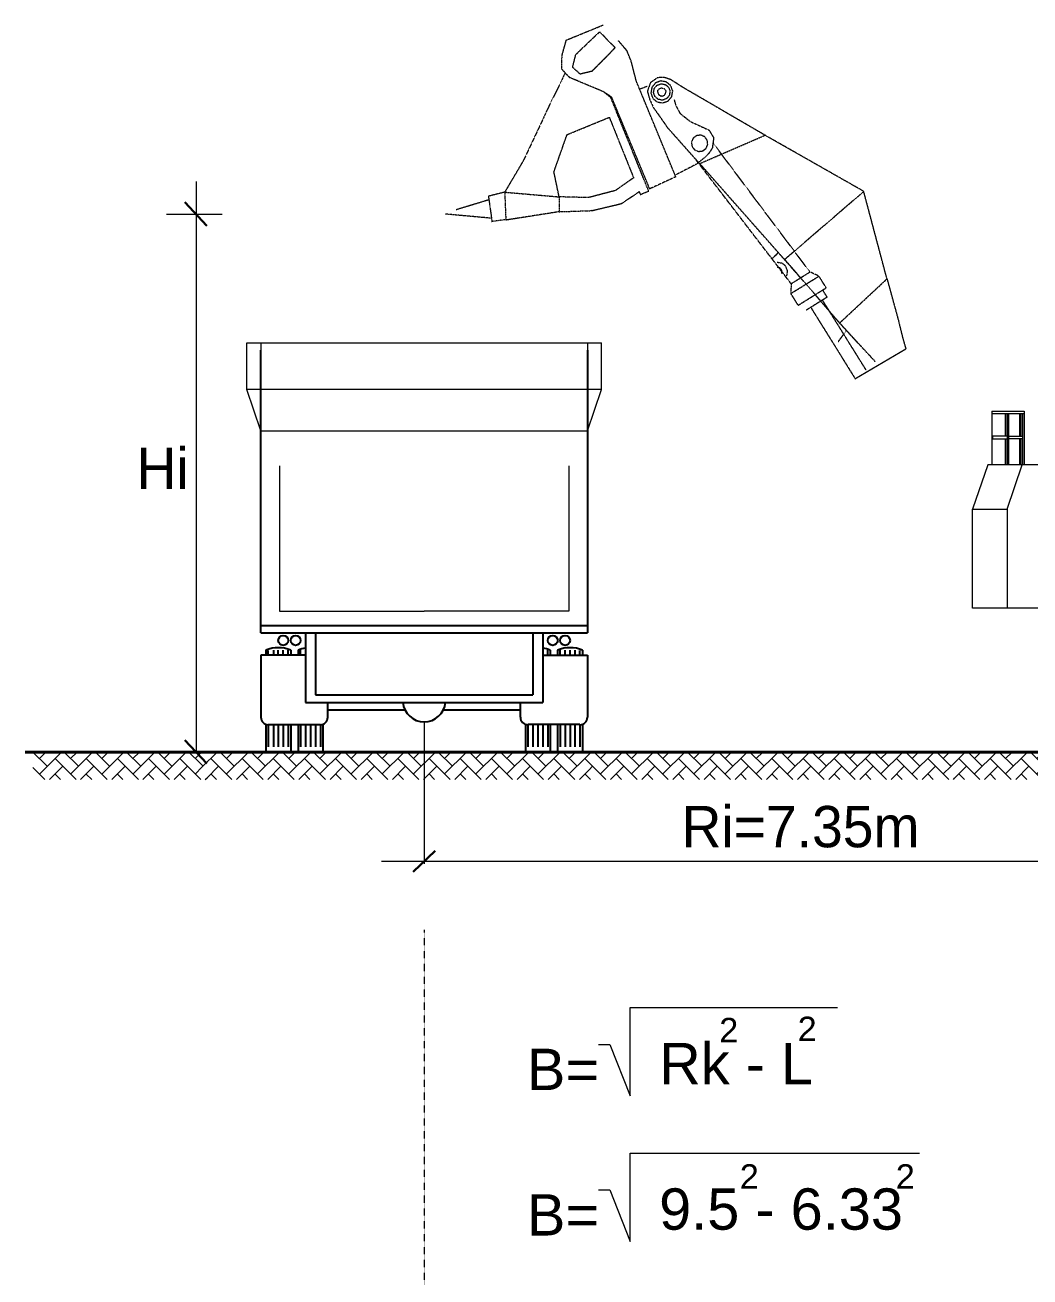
# Model space of a CAD drawing. Header units: millimetres. Extents: x -36433 to 17091, y -3786 to 28324.
# Drawn here: x -7378 to 745, y 15767 to 25886 of the extents above; entities that cross this region are included whole.
import ezdxf

# ---------------------------------------------------------------- set-up
doc = ezdxf.new("R2010")
doc.units = ezdxf.units.MM
doc.linetypes.add('HIDDEN', pattern=[0.375, 0.25, -0.125])
doc.linetypes.add('HIDDEN2', pattern=[0.1875, 0.125, -0.0625])
doc.styles.get("Standard").update_dxf_attribs({"font": 'arial.ttf'})
pattern_1 = [(45, (-10788.855, 3835.15), (4e-14, 125.9619), [267.2055, -89.0685]), (135, (-10725.87, 3898.13), (4e-14, 125.9619), [267.2055, -89.0685])]

msp = doc.modelspace()

# ---------------------------------------------------------------- hatches: boundary and pattern name
at = {"linetype": 'Continuous', "lineweight": 5}
h = msp.add_hatch(dxfattribs=at)
h.set_pattern_fill('AR-HBONE', color=256, scale=22.267128, style=0)
h.set_pattern_definition(pattern_1)
h.paths.add_polyline_path([(-2872, 20010), (-5999, 20010), (-5901, 19788), (-2791, 19788)])
h = msp.add_hatch(dxfattribs=at)
h.set_pattern_fill('AR-HBONE', color=256, scale=22.267128, style=0)
h.set_pattern_definition(pattern_1)
h.paths.add_polyline_path([(64, 20010), (-2872, 20010), (-2791, 19788), (139, 19788)])
h = msp.add_hatch(dxfattribs=at)
h.set_pattern_fill('AR-HBONE', color=256, scale=22.267128, style=0)
h.set_pattern_definition(pattern_1)
h.paths.add_polyline_path([(1503, 20010), (64, 20010), (139, 19788), (1596, 19788)])

# ---------------------------------------------------------------- linework, layer by layer
at = {"color": 0, "linetype": 'HIDDEN', "lineweight": 5}
for p, q in [((-2926, 25648), (-2734, 25831)), ((-2734, 25831), (-2608, 25702)), ((-3006, 25763), (-3040, 25641)), ((-2798, 25510), (-2608, 25702)), ((-2608, 25702), (-2798, 25511)), ((-2513, 25678), (-2582, 25758)), ((-3040, 25641), (-3043, 25532)), ((-2952, 25544), (-2926, 25648)), ((-2513, 25678), (-2512, 25677)), ((-2479, 25595), (-2513, 25678)), ((-3013, 25500), (-3044, 25431)), ((-3043, 25532), (-2978, 25462)), ((-3042, 25531), (-3043, 25531)), ((-2952, 25543), (-2953, 25545)), ((-2891, 25489), (-2952, 25544)), ((-2798, 25511), (-2891, 25489)), ((-2437, 25432), (-2479, 25595)), ((-3044, 25431), (-3158, 25201)), ((-2702, 25346), (-2978, 25462)), ((-2891, 25488), (-2891, 25489)), ((-2891, 25489), (-2891, 25488)), ((-2118, 24659), (-2437, 25432)), ((-2323, 25420), (-2348, 25350)), ((-2266, 25460), (-2323, 25420)), ((-2282, 25418), (-2311, 25383)), ((-2292, 25373), (-2269, 25400)), ((-2238, 25434), (-2282, 25418)), ((-2269, 25400), (-2236, 25411)), ((-2212, 25462), (-2266, 25460)), ((-2193, 25425), (-2238, 25434)), ((-2236, 25411), (-2203, 25405)), ((-2158, 25444), (-2212, 25462)), ((-2203, 25405), (-2176, 25383)), ((-2158, 25395), (-2193, 25425)), ((-2058, 25380), (-2158, 25444)), ((-2636, 25302), (-2702, 25346)), ((-2641, 25297), (-2695, 25341)), ((-2643, 25298), (-2642, 25297)), ((-2337, 24543), (-2643, 25298)), ((-2642, 25298), (-2641, 25297)), ((-2642, 25297), (-2641, 25297)), ((-2642, 25297), (-2642, 25297)), ((-2636, 25301), (-2636, 25303)), ((-2328, 24560), (-2636, 25302)), ((-2410, 25369), (-2349, 25392)), ((-2348, 25350), (-2329, 25284)), ((-2311, 25383), (-2320, 25337)), ((-2320, 25337), (-2305, 25294)), ((-2298, 25340), (-2292, 25373)), ((-2286, 25307), (-2298, 25340)), ((-2260, 25285), (-2286, 25307)), ((-2264, 25343), (-2262, 25359)), ((-2264, 25343), (-2259, 25326)), ((-2262, 25359), (-2250, 25372)), ((-2259, 25326), (-2245, 25315)), ((-2250, 25372), (-2234, 25378)), ((-2245, 25315), (-2229, 25312)), ((-2234, 25378), (-2217, 25375)), ((-2229, 25312), (-2212, 25318)), ((-2217, 25375), (-2204, 25364)), ((-2212, 25318), (-2201, 25331)), ((-2204, 25364), (-2198, 25348)), ((-2201, 25331), (-2198, 25348)), ((-2171, 25316), (-2193, 25290)), ((-2180, 25272), (-2151, 25307)), ((-2176, 25383), (-2165, 25351)), ((-2165, 25351), (-2171, 25316)), ((-2142, 25352), (-2158, 25395)), ((-2151, 25307), (-2142, 25352)), ((-1397, 24995), (-2058, 25380)), ((-3158, 25201), (-3199, 25111)), ((-2329, 25284), (-2300, 25220)), ((-2305, 25294), (-2269, 25264)), ((-2300, 25220), (-2257, 25159)), ((-2269, 25264), (-2224, 25257)), ((-2226, 25278), (-2260, 25285)), ((-2193, 25290), (-2226, 25278)), ((-2224, 25257), (-2180, 25272)), ((-2132, 25284), (-2120, 25240)), ((-2120, 25240), (-2086, 25174)), ((-3199, 25111), (-3350, 24791)), ((-2997, 25000), (-2656, 25140)), ((-2656, 25140), (-2459, 24650)), ((-2257, 25160), (-2184, 25054)), ((-2257, 25159), (-2257, 25160)), ((-2086, 25174), (-2004, 25108)), ((-2005, 25108), (-1850, 25037)), ((-2004, 25108), (-2005, 25108)), ((-3103, 24699), (-2997, 25000)), ((-2184, 25055), (-1926, 24765)), ((-1917, 24996), (-1952, 24991)), ((-1925, 24766), (-1397, 24995)), ((-1885, 24983), (-1917, 24996)), ((-1850, 25037), (-1812, 24975)), ((-599, 24541), (-1397, 24995)), ((-1979, 24970), (-1992, 24939)), ((-1992, 24939), (-1987, 24905)), ((-1987, 24905), (-1966, 24877)), ((-1952, 24991), (-1979, 24970)), ((-1864, 24956), (-1885, 24983)), ((-1873, 24889), (-1860, 24921)), ((-1860, 24921), (-1864, 24956)), ((-1823, 24892), (-1852, 24847)), ((-1812, 24975), (-1823, 24892)), ((-1034, 23890), (-1817, 24933)), ((-3350, 24791), (-3501, 24535)), ((-1966, 24877), (-1935, 24864)), ((-1186, 23795), (-1966, 24811)), ((-1888, 24812), (-1953, 24760)), ((-1935, 24864), (-1901, 24868)), ((-1901, 24868), (-1873, 24889)), ((-1852, 24847), (-1888, 24812)), ((-3061, 24497), (-3103, 24699)), ((-1953, 24760), (-2123, 24672)), ((-1925, 24766), (-1208, 23954)), ((-2461, 24650), (-2606, 24548)), ((-2460, 24650), (-2461, 24650)), ((-2460, 24651), (-2460, 24650)), ((-2459, 24649), (-2460, 24651)), ((-2459, 24650), (-2459, 24649)), ((-2459, 24649), (-2458, 24649)), ((-2118, 24659), (-2330, 24561)), ((-3501, 24535), (-3633, 24502)), ((-3633, 24502), (-3604, 24298)), ((-3501, 24536), (-3501, 24535)), ((-3501, 24535), (-3501, 24536)), ((-3501, 24535), (-3492, 24309)), ((-3501, 24535), (-3061, 24497)), ((-3062, 24498), (-3061, 24497)), ((-3061, 24497), (-3060, 24377)), ((-2823, 24491), (-3061, 24497)), ((-2606, 24548), (-2823, 24491)), ((-2558, 24443), (-2414, 24539)), ((-2416, 24537), (-2414, 24539)), ((-2415, 24537), (-2416, 24537)), ((-2413, 24538), (-2415, 24537)), ((-2414, 24539), (-2405, 24516)), ((-2405, 24516), (-2338, 24544)), ((-2338, 24544), (-2337, 24543)), ((-1238, 23991), (-599, 24541)), ((-411, 23834), (-599, 24541)), ((-3893, 24395), (-3630, 24475)), ((-2796, 24386), (-2557, 24443)), ((-2557, 24443), (-2558, 24443)), ((-2557, 24443), (-2557, 24443)), ((-2557, 24443), (-2557, 24443)), ((-2556, 24442), (-2556, 24442)), ((-3608, 24324), (-3982, 24358)), ((-3607, 24324), (-3608, 24325)), ((-3607, 24297), (-3606, 24298)), ((-3492, 24313), (-3604, 24298)), ((-3058, 24377), (-3492, 24309)), ((-3060, 24377), (-2795, 24386)), ((-2795, 24386), (-2796, 24386)), ((-1306, 24029), (-1336, 24001)), ((-1289, 24048), (-1306, 24029)), ((-1306, 24029), (-1290, 24048)), ((-1290, 24047), (-1289, 24048)), ((-1290, 24048), (-1290, 24047)), ((-1290, 24047), (-1290, 24047)), ((-1239, 23990), (-1238, 23991)), ((-1238, 23991), (-794, 23477)), ((-1298, 23969), (-1258, 23962)), ((-1278, 23922), (-1295, 23925)), ((-1264, 23910), (-1278, 23922)), ((-1259, 23894), (-1264, 23910)), ((-1262, 23877), (-1259, 23894)), ((-1228, 23935), (-1258, 23962)), ((-1230, 23980), (-1228, 23979)), ((-1214, 23897), (-1228, 23935)), ((-1221, 23857), (-1214, 23897)), ((-1212, 23959), (-1211, 23958)), ((-1208, 23954), (-1115, 23847)), ((-1186, 23795), (-1034, 23890)), ((-961, 23856), (-1034, 23890)), ((-1188, 23716), (-961, 23856)), ((-1186, 23796), (-1188, 23716)), ((-902, 23762), (-961, 23856)), ((-794, 23477), (-411, 23834)), ((-411, 23834), (-320, 23502)), ((-1129, 23621), (-1188, 23716)), ((-1129, 23621), (-902, 23762)), ((-1065, 23582), (-895, 23688)), ((-895, 23688), (-931, 23744)), ((-1028, 23605), (-675, 23038)), ((-580, 23098), (-933, 23664)), ((-794, 23477), (-650, 23319)), ((-565, 23229), (-793, 23476)), ((-320, 23502), (-286, 23364)), ((-780, 23360), (-739, 23415)), ((-739, 23416), (-739, 23416)), ((-739, 23415), (-739, 23416)), ((-805, 23326), (-780, 23361)), ((-780, 23360), (-787, 23351)), ((-780, 23361), (-780, 23360)), ((-286, 23364), (-259, 23268)), ((-565, 23229), (-508, 23167))]:
    msp.add_line(p, q, dxfattribs=at)
at = {"color": 0, "linetype": 'ByBlock'}
for p, q in [((-5472, 20972), (-5472, 23257)), ((-2833, 23257), (-2833, 20972)), ((-5472, 21033), (-4532, 21033)), ((-5472, 21033), (-4387, 21033)), ((-5472, 21033), (-2833, 21033)), ((-5472, 20972), (-4532, 20972)), ((-5111, 20972), (-5111, 20411)), ((-5031, 20972), (-4387, 20972)), ((-5031, 20972), (-2833, 20972)), ((-3193, 20972), (-3193, 20411)), ((-5472, 20792), (-5472, 20291)), ((-5111, 20792), (-5472, 20792)), ((-5432, 20832), (-5432, 20792)), ((-5231, 20832), (-5231, 20792)), ((-5171, 20832), (-5171, 20792)), ((-3193, 20792), (-2833, 20792)), ((-3133, 20832), (-3133, 20792)), ((-3073, 20832), (-3073, 20792)), ((-2873, 20832), (-2873, 20792)), ((-2833, 20792), (-2833, 20291)), ((-5111, 20411), (-4532, 20411)), ((-4931, 20291), (-4931, 20411)), ((-4650, 20411), (-3813, 20411)), ((-3917, 20411), (-3193, 20411)), ((-3374, 20291), (-3374, 20411)), ((-5432, 20231), (-5432, 20010)), ((-5412, 20231), (-4991, 20231)), ((-5231, 20231), (-5231, 20010)), ((-5171, 20231), (-5171, 20010)), ((-4971, 20231), (-4971, 20010)), ((-3334, 20231), (-3334, 20010)), ((-2893, 20231), (-3314, 20231)), ((-3133, 20231), (-3133, 20010)), ((-3073, 20231), (-3073, 20010)), ((-2873, 20231), (-2873, 20010))]:
    msp.add_line(p, q, dxfattribs=at)
at = {"color": 0, "linetype": 'Continuous', "lineweight": 5}
for p, q in [((437, 22765), (437, 22331)), ((437, 22765), (697, 22765)), ((697, 22742), (437, 22742)), ((548, 22564), (548, 22742)), ((557, 22742), (557, 22564)), ((563, 22331), (563, 22742)), ((572, 22742), (572, 22331)), ((664, 22564), (664, 22742)), ((671, 22742), (671, 22564)), ((688, 22331), (688, 22742)), ((697, 22765), (697, 22331)), ((441, 22564), (441, 22542)), ((563, 22564), (441, 22564)), ((441, 22542), (563, 22542)), ((548, 22331), (548, 22542)), ((557, 22541), (557, 22331)), ((572, 22564), (688, 22564)), ((688, 22542), (572, 22542)), ((664, 22331), (664, 22542)), ((671, 22541), (671, 22331)), ((404, 22331), (281, 21974)), ((2630, 22331), (404, 22331)), ((560, 21974), (682, 22331)), ((281, 21172), (281, 21974)), ((281, 21974), (560, 21974)), ((560, 21974), (560, 21172)), ((4590, 21172), (281, 21172))]:
    msp.add_line(p, q, dxfattribs=at)
for p, q in [((-5031, 20972), (-5031, 20471)), ((-3274, 20972), (-3274, 20471)), ((-5412, 20792), (-5412, 20830)), ((-5371, 20832), (-5371, 20792)), ((-5331, 20792), (-5331, 20832)), ((-5291, 20792), (-5291, 20832)), ((-5251, 20792), (-5251, 20832)), ((-5151, 20792), (-5151, 20832)), ((-3153, 20792), (-3153, 20832)), ((-3053, 20792), (-3053, 20832)), ((-3013, 20792), (-3013, 20832)), ((-2973, 20792), (-2973, 20832)), ((-2933, 20832), (-2933, 20792)), ((-2893, 20792), (-2893, 20830)), ((-5031, 20471), (-4532, 20471)), ((-5031, 20471), (-3274, 20471)), ((-3917, 20471), (-3274, 20471)), ((-4931, 20351), (-4308, 20351)), ((-3996, 20351), (-3374, 20351)), ((-5412, 20231), (-5412, 20051)), ((-5371, 20231), (-5371, 20051)), ((-5331, 20231), (-5331, 20051)), ((-5291, 20231), (-5291, 20051)), ((-5251, 20231), (-5251, 20051)), ((-5151, 20231), (-5151, 20051)), ((-5111, 20231), (-5111, 20051)), ((-5071, 20231), (-5071, 20051)), ((-5031, 20231), (-5031, 20051)), ((-4991, 20231), (-4991, 20051)), ((-3314, 20231), (-3314, 20051)), ((-3274, 20231), (-3274, 20051)), ((-3233, 20231), (-3233, 20051)), ((-3193, 20231), (-3193, 20051)), ((-3153, 20231), (-3153, 20051)), ((-3053, 20231), (-3053, 20051)), ((-3013, 20231), (-3013, 20051)), ((-2973, 20231), (-2973, 20051)), ((-2933, 20231), (-2933, 20051)), ((-2893, 20231), (-2893, 20051))]:
    msp.add_line(p, q)
at = {"linetype": 'Continuous', "lineweight": 5}
for p, q in [((-7199, 19895), (-7314, 20010)), ((-7262, 19958), (-7210, 20010)), ((-7262, 19832), (-7084, 20010)), ((-6965, 19788), (-7136, 19958)), ((-6947, 19895), (-7062, 20010)), ((-7010, 19958), (-6958, 20010)), ((-7010, 19832), (-6832, 20010)), ((-6714, 19788), (-6884, 19958)), ((-6695, 19895), (-6810, 20010)), ((-6758, 19958), (-6706, 20010)), ((-6758, 19832), (-6580, 20010)), ((-6462, 19788), (-6632, 19958)), ((-6443, 19895), (-6558, 20010)), ((-6506, 19958), (-6454, 20010)), ((-6506, 19832), (-6328, 20010)), ((-6210, 19788), (-6380, 19958)), ((-6191, 19895), (-6306, 20010)), ((-6254, 19958), (-6202, 20010)), ((-6254, 19832), (-6076, 20010)), ((-5958, 19788), (-6128, 19958)), ((-5955, 19911), (-6054, 20010)), ((-6002, 19958), (-5984, 19976)), ((-7217, 19788), (-7314, 19884)), ((-7180, 19788), (-7073, 19895)), ((-6929, 19788), (-6821, 19895)), ((-6677, 19788), (-6569, 19895)), ((-6425, 19788), (-6317, 19895)), ((-6173, 19788), (-6065, 19895)), ((-6002, 19832), (-5946, 19889)), ((-7091, 19788), (-7136, 19832)), ((-6839, 19788), (-6884, 19832)), ((-6588, 19788), (-6632, 19832)), ((-6336, 19788), (-6380, 19832)), ((-6084, 19788), (-6128, 19832)), ((-5921, 19788), (-5907, 19802))]:
    msp.add_line(p, q, dxfattribs=at)
at = {"linetype": 'HIDDEN', "lineweight": 5}
msp.add_lwpolyline([(-3006, 25763), (-2706, 25886)], dxfattribs=at)
at = {"linetype": 'Continuous', "lineweight": 5}
for points in [[(-5996, 24620), (-5996, 20010)], [(-6234, 24358), (-5785, 24358)], [(-5472, 22605), (-5586, 22939), (-5586, 23316)], [(-5586, 23316), (-2718, 23316)], [(-5472, 23316), (-5472, 23257)], [(-2833, 22605), (-2718, 22939), (-2718, 23316)], [(-2833, 23316), (-2833, 23257)], [(-670, 23027), (-259, 23268)], [(-2718, 22939), (-5586, 22939)], [(-5472, 22605), (-2833, 22605)], [(-5322, 22323), (-5322, 21148), (-4152, 21148)], [(-2982, 22323), (-2982, 21148), (-4152, 21148)], [(-4152, 20252), (-4152, 19107)], [(-4498, 19127), (7648, 19127)], [(-2744, 17645), (-2650, 17645), (-2486, 17230), (-2486, 17944), (-812, 17944)], [(-2744, 16470), (-2650, 16470), (-2486, 16054), (-2486, 16768), (-147, 16768)]]:
    msp.add_lwpolyline(points, dxfattribs=at)
at = {"linetype": 'Continuous', "lineweight": 30}
for points in [[(-5908, 24264), (-6087, 24454)], [(-5908, 19917), (-6087, 20107)], [(-4240, 19042), (-4064, 19212)]]:
    msp.add_lwpolyline(points, dxfattribs=at)
at = {"linetype": 'Continuous', "lineweight": 40}
msp.add_lwpolyline([(9589, 20010), (-7378, 20010)], dxfattribs=at)
at = {"linetype": 'HIDDEN2', "lineweight": 5}
msp.add_lwpolyline([(-4152, 18573), (-4152, -724)], dxfattribs=at)
for centre in [(-5291, 20912), (-5191, 20912), (-3113, 20912), (-3013, 20912)]:
    msp.add_circle(centre, 40.1)
at = {"color": 0, "linetype": 'ByBlock'}
for centre, radius, start, end in [((-5331, 20592), 261, 67.3801, 112.6199), ((-5071, 20592), 261, 98.8499, 112.6199), ((-3233, 20592), 261, 67.3801, 81.1501), ((-2973, 20592), 261, 67.3801, 112.6199), ((-5412, 20291), 60.1, 180, 270), ((-4991, 20291), 60.1, 270, 0), ((-3314, 20291), 60.1, 180, 270), ((-2893, 20291), 60.1, 270, 0)]:
    msp.add_arc(centre, radius, start, end, dxfattribs=at)
msp.add_arc((-4152, 20425), 172, 184.4907, 355.5093)

# ---------------------------------------------------------------- texts
at = {"linetype": 'Continuous', "lineweight": 5, "attachment_point": 1}
for s, insert, char_height, width in [('{\\fYUZapfHumanR|b0|i0|c0|p2;Hi}', (-6477, 22469), 334.01, 3251.01), ('{\\fYUZapfHumanR|b0|i0|c0|p2;Ri=7.35m}', (-2072, 19574), 334.01, 3251.01), ('2', (-1767, 17861), 198, 200.77), ('2', (-1133, 17871), 198, 174.64), ('B=', (-3322, 17612), 334, 3251.01), ('Rk - L', (-2253, 17659), 334, 3251.01), ('2', (-1601, 16678), 198, 229.98), ('2', (-340, 16678), 198, 211.2), ('B=', (-3322, 16436), 334, 716.38), ('9.5 - 6.33', (-2253, 16483), 334, 3251.01)]:
    msp.add_mtext(s, dxfattribs=dict(at, insert=insert, char_height=char_height, width=width))

doc.saveas('drawing.dxf')
